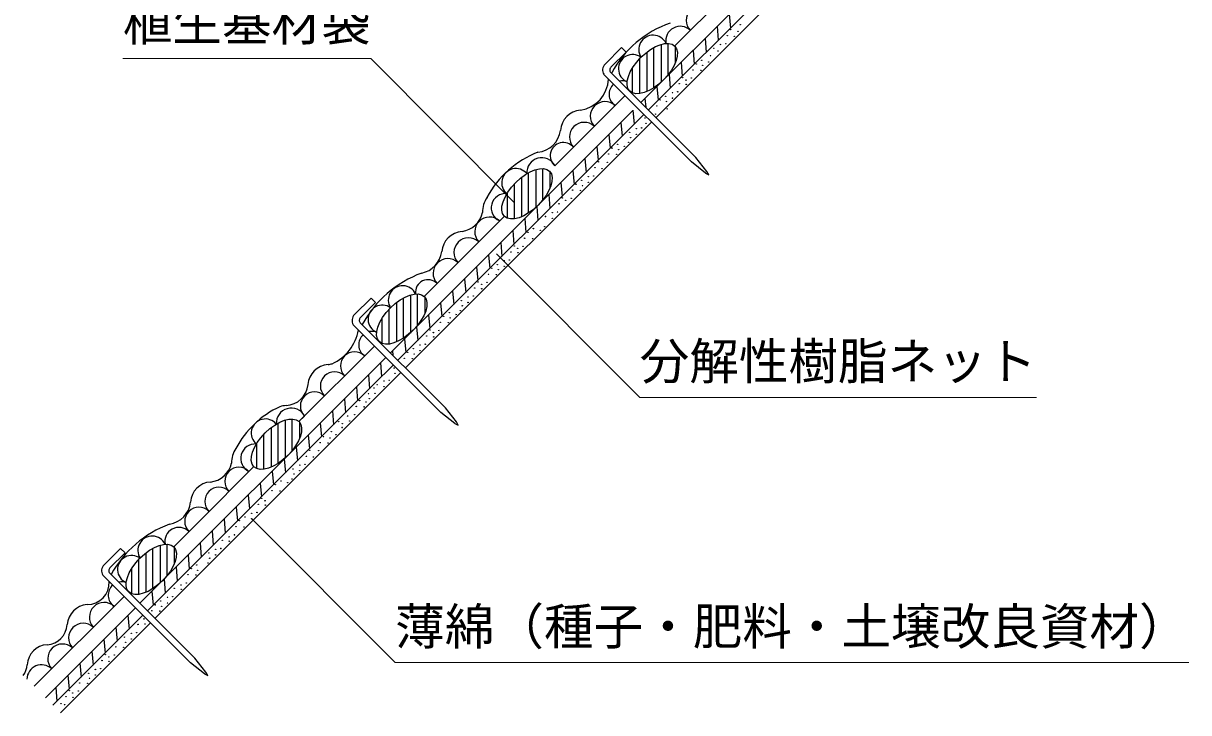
# Model space of a CAD drawing. Units: millimetres, scale not verified. Extents: x 200 to 8200, y 200 to 5838.
# Drawn here: x 1132 to 2777, y 1957 to 2931 of the extents above; entities that cross this region are included whole.
import ezdxf
from ezdxf.enums import TextEntityAlignment as Align

# ---------------------------------------------------------------- set-up
doc = ezdxf.new("R2010")
doc.units = ezdxf.units.MM
doc.header["$LTSCALE"] = 20
doc.layers.add('C-STR', color=7, linetype='Continuous', lineweight=25)
doc.layers.add('C-STR-HTXT', color=1, linetype='Continuous', lineweight=13)
doc.styles.add('ＭＳ ゴシック', font='')
doc.styles.get('ＭＳ ゴシック').set_extended_font_data('MS Gothic')

msp = doc.modelspace()

# ---------------------------------------------------------------- linework, layer by layer
at = {"layer": 'C-STR'}
for p, q in [((2051.62, 2898.79), (2165.31, 3012.48)), ((2004.01, 2819.13), (2181.34, 2996.45)), ((2014.62, 2808.52), (2191.94, 2985.85)), ((2025.23, 2797.92), (2202.55, 2975.24)), ((2128.43, 2943.54), (2130.14, 2924.04)), ((2111.46, 2926.57), (2113.17, 2907.07)), ((1953.26, 2873.2), (1976.55, 2896.51)), ((1982.92, 2890.14), (1976.55, 2896.51)), ((2094.49, 2909.6), (2096.2, 2890.1)), ((1982.92, 2890.14), (1961.67, 2868.88)), ((2077.52, 2892.63), (2079.22, 2873.13)), ((2060.55, 2875.66), (2062.25, 2856.16)), ((1951.4, 2858.77), (2075.25, 2735)), ((1961.37, 2861.53), (2081.62, 2741.36)), ((2043.58, 2858.69), (2045.28, 2839.19)), ((2026.61, 2841.72), (2028.31, 2822.21)), ((1882.47, 2729.64), (1981.52, 2828.68)), ((2009.64, 2824.75), (2010.71, 2812.43)), ((1650.46, 2465.57), (1992.67, 2807.78)), ((1661.06, 2454.97), (2008.15, 2802.06)), ((1992.65, 2807.99), (1994.37, 2788.27)), ((1671.67, 2444.36), (2018.76, 2791.45)), ((1975.69, 2790.81), (1977.4, 2771.3)), ((1958.72, 2773.84), (1960.43, 2754.33)), ((1941.75, 2756.87), (1943.46, 2737.36)), ((1924.78, 2739.9), (1926.49, 2720.39)), ((2095.06, 2719.45), (2075.25, 2735)), ((2097.18, 2721.57), (2081.62, 2741.36)), ((1907.81, 2722.93), (1909.52, 2703.42)), ((2095.06, 2719.45), (2099.66, 2716.97)), ((2099.66, 2716.97), (2097.18, 2721.57)), ((1890.84, 2705.96), (1892.55, 2686.45)), ((1873.87, 2688.99), (1875.58, 2669.48)), ((1856.9, 2672.02), (1858.61, 2652.51)), ((1698.06, 2545.23), (1811.21, 2658.38)), ((1839.93, 2655.05), (1841.64, 2635.54)), ((1822.96, 2638.07), (1824.67, 2618.57)), ((1805.99, 2621.1), (1807.7, 2601.6)), ((1789.02, 2604.13), (1790.72, 2584.63)), ((1772.05, 2587.16), (1773.75, 2567.66)), ((1755.08, 2570.19), (1756.78, 2550.69)), ((1738.11, 2553.22), (1739.81, 2533.72)), ((1599.71, 2519.65), (1623, 2542.95)), ((1629.36, 2536.59), (1608.11, 2515.33)), ((1629.36, 2536.59), (1623, 2542.95)), ((1721.14, 2536.25), (1722.84, 2516.74)), ((1704.17, 2519.28), (1705.87, 2499.77)), ((1597.85, 2505.22), (1721.7, 2381.44)), ((1607.82, 2507.98), (1728.06, 2387.81)), ((1687.19, 2502.31), (1688.9, 2482.8)), ((1670.22, 2485.34), (1671.93, 2465.83)), ((1521.29, 2368.45), (1627.96, 2475.12)), ((1653.25, 2468.37), (1653.79, 2462.24)), ((1615.65, 2430.77), (1643.99, 2459.1)), ((1636.28, 2451.4), (1637.99, 2431.89)), ((1619.31, 2434.43), (1621.02, 2414.92)), ((1626.26, 2420.16), (1654.6, 2448.5)), ((1636.87, 2409.55), (1665.21, 2437.9)), ((1296.87, 2111.99), (1615.65, 2430.77)), ((1307.52, 2101.42), (1626.26, 2420.16)), ((1318.13, 2090.81), (1636.87, 2409.55)), ((1602.34, 2417.46), (1604.05, 2397.95)), ((1585.37, 2400.49), (1587.08, 2380.98)), ((1743.62, 2368.01), (1728.06, 2387.81)), ((1521.29, 2368.45), (1528.91, 2376.08)), ((1568.4, 2383.52), (1570.11, 2364.01)), ((1741.5, 2365.89), (1721.7, 2381.44)), ((1551.43, 2366.55), (1553.14, 2347.04)), ((1741.5, 2365.89), (1746.1, 2363.42)), ((1746.1, 2363.42), (1743.62, 2368.01)), ((1534.46, 2349.58), (1536.17, 2330.07)), ((1517.49, 2332.6), (1519.2, 2313.1)), ((1380.42, 2227.59), (1457.65, 2304.82)), ((1500.52, 2315.63), (1502.23, 2296.13)), ((1483.55, 2298.66), (1485.25, 2279.16)), ((1466.58, 2281.69), (1468.28, 2262.19)), ((1449.61, 2264.72), (1451.31, 2245.22)), ((1432.64, 2247.75), (1434.34, 2228.25)), ((1344.51, 2191.68), (1380.42, 2227.59)), ((1415.67, 2230.78), (1417.37, 2211.27)), ((1398.7, 2213.81), (1400.4, 2194.3)), ((1246.16, 2166.1), (1269.45, 2189.4)), ((1275.82, 2183.04), (1269.45, 2189.4)), ((1381.72, 2196.84), (1383.43, 2177.33)), ((1275.82, 2183.04), (1254.57, 2161.78)), ((1364.75, 2179.87), (1366.46, 2160.36)), ((1347.78, 2162.9), (1349.49, 2143.39)), ((1244.3, 2151.67), (1368.15, 2027.89)), ((1254.27, 2154.43), (1374.51, 2034.26)), ((1330.81, 2145.93), (1332.52, 2126.42)), ((1313.84, 2128.96), (1315.55, 2109.45)), ((1147.47, 1994.63), (1274.41, 2121.58)), ((1163.49, 1978.61), (1290.44, 2105.56)), ((1174.1, 1968), (1301.05, 2094.95)), ((1279.9, 2095.02), (1281.61, 2075.51)), ((1184.7, 1957.39), (1311.66, 2084.35)), ((1262.93, 2078.05), (1264.64, 2058.54)), ((1245.96, 2061.08), (1247.67, 2041.57)), ((1228.99, 2044.11), (1230.7, 2024.6)), ((1212.02, 2027.13), (1213.73, 2007.63)), ((1387.96, 2012.34), (1368.15, 2027.89)), ((1390.08, 2014.47), (1374.51, 2034.26)), ((1195.05, 2010.16), (1196.76, 1990.66)), ((1387.96, 2012.34), (1392.55, 2009.87)), ((1392.55, 2009.87), (1390.08, 2014.47)), ((1178.08, 1993.19), (1179.78, 1973.69))]:
    msp.add_line(p, q, dxfattribs=at)
at = {"layer": 'C-STR', "color": 3}
for p, q in [((2022.28, 2839.88), (2022.28, 2896.68)), ((2032.28, 2900.97), (2032.28, 2847.84)), ((2042.28, 2858.14), (2042.28, 2902.42)), ((2052.28, 2898.13), (2052.28, 2874.43)), ((2002.28, 2831.57), (2002.28, 2880.8)), ((2012.28, 2890.07), (2012.28, 2834.49)), ((1992.28, 2832.45), (1992.28, 2868.19)), ((1845.49, 2663.09), (1845.49, 2719.89)), ((1855.49, 2724.18), (1855.49, 2671.05)), ((1865.49, 2681.34), (1865.49, 2725.63)), ((1875.49, 2721.33), (1875.49, 2697.64)), ((1825.49, 2654.78), (1825.49, 2704)), ((1835.49, 2713.28), (1835.49, 2657.69)), ((1815.49, 2655.66), (1815.49, 2691.39)), ((1658.77, 2536.44), (1658.77, 2480.85)), ((1668.77, 2486.25), (1668.77, 2543.04)), ((1678.77, 2547.34), (1678.77, 2494.21)), ((1688.77, 2504.5), (1688.77, 2548.79)), ((1698.77, 2544.49), (1698.77, 2520.8)), ((1648.77, 2477.94), (1648.77, 2527.16)), ((1638.77, 2478.81), (1638.77, 2514.55)), ((1501.93, 2370.62), (1501.93, 2317.49)), ((1511.93, 2327.78), (1511.93, 2372.07)), ((1481.93, 2359.72), (1481.93, 2304.13)), ((1491.93, 2309.53), (1491.93, 2366.33)), ((1521.93, 2367.77), (1521.93, 2344.08)), ((1461.93, 2302.1), (1461.93, 2337.83)), ((1471.93, 2301.22), (1471.93, 2350.44)), ((1315.19, 2132.72), (1315.19, 2189.52)), ((1325.19, 2193.81), (1325.19, 2140.68)), ((1335.19, 2150.98), (1335.19, 2195.26)), ((1345.19, 2190.97), (1345.19, 2167.27)), ((1295.19, 2124.41), (1295.19, 2173.64)), ((1305.19, 2182.91), (1305.19, 2127.33)), ((1285.19, 2125.29), (1285.19, 2161.03))]:
    msp.add_line(p, q, dxfattribs=at)
at = {"layer": 'C-STR'}
for centre in [(2144.06, 2928.88), (2125.86, 2913.52), (2130.58, 2921.92), (2135.74, 2912.34), (2140.83, 2919.59), (2106.84, 2895.61), (2116.41, 2900.89), (2123.79, 2901.99), (2089.87, 2878.64), (2102.15, 2885.08), (2112.6, 2891.84), (2077.3, 2864.97), (2082.02, 2873.37), (2088.55, 2864.44), (2091.18, 2871.34), (2099.45, 2876.04), (2057.98, 2845.64), (2062.7, 2854.04), (2067.52, 2850.58), (2075.23, 2853.43), (2048.53, 2833.01), (2055.9, 2834.11), (2067.86, 2844.45), (2026.39, 2814.05), (2031.11, 2822.45), (2038.96, 2827.73), (2040.27, 2820.43), (2048.54, 2825.13), (2009.69, 2797.01), (2024.32, 2802.52), (2041.09, 2810.07), (1997.62, 2782.1), (2004.99, 2783.2), (2011, 2789.7), (1988.05, 2776.82), (1989.36, 2769.51), (1997.62, 2774.22), (1963.23, 2754.57), (1971.08, 2759.85), (1972.39, 2752.54), (1980.65, 2757.25), (1986.73, 2762.61), (1943.9, 2735.25), (1956.43, 2734.64), (1958.51, 2746.17), (1969.76, 2745.64), (1929.73, 2714.22), (1937.11, 2715.31), (1939.18, 2726.85), (1949.07, 2725.66), (1912.32, 2703.66), (1920.17, 2708.94), (1921.48, 2701.63), (1929.74, 2706.33), (1892.99, 2684.34), (1897.82, 2680.87), (1905.52, 2683.73), (1907.6, 2695.26), (1918.85, 2694.73), (1886.2, 2664.4), (1888.27, 2675.94), (1869.26, 2658.02), (1878.82, 2663.31), (1878.83, 2655.42), (1844.44, 2635.78), (1852.29, 2641.05), (1861.86, 2638.45), (1867.93, 2643.82), (1867.93, 2643.82), (1825.11, 2616.45), (1837.64, 2615.85), (1839.71, 2627.38), (1850.96, 2626.85), (1820.39, 2608.05), (1829.93, 2612.99), (1830.27, 2606.87), (1793.52, 2584.87), (1801.37, 2590.14), (1802.68, 2582.84), (1810.94, 2595.42), (1810.95, 2587.54), (1818.32, 2596.52), (1788.8, 2576.47), (1800.05, 2575.94), (1769.48, 2557.14), (1774.2, 2565.54), (1779.02, 2562.08), (1779.36, 2555.95), (1786.73, 2564.93), (1750.46, 2539.23), (1760.03, 2544.51), (1760.04, 2536.63), (1767.4, 2545.61), (1725.64, 2516.98), (1733.49, 2522.26), (1743.07, 2519.66), (1749.14, 2525.02), (1749.14, 2525.02), (1749.14, 2525.02), (1751.77, 2531.93), (1720.92, 2508.58), (1732.17, 2508.05), (1734.8, 2514.96), (1701.59, 2489.26), (1706.32, 2497.66), (1711.14, 2494.19), (1711.48, 2488.07), (1718.85, 2497.05), (1682.58, 2471.35), (1692.15, 2476.63), (1692.15, 2468.75), (1699.52, 2477.73), (1670.01, 2457.67), (1674.73, 2466.07), (1681.26, 2457.14), (1683.89, 2464.04), (1655.65, 2443.93), (1656.95, 2436.63), (1631.67, 2420.44), (1641.23, 2425.72), (1641.24, 2417.83), (1648.61, 2426.81), (1619.44, 2408.03), (1627.15, 2415.75), (1628.46, 2408.44), (1602.12, 2389.79), (1606.85, 2398.19), (1613.37, 2389.26), (1616.01, 2396.16), (1620.74, 2400.73), (1577.22, 2368.29), (1589.84, 2376.43), (1592.69, 2369.28), (1600.05, 2378.26), (1567.15, 2354.07), (1582.32, 2360.08), (1582.61, 2365.66), (1551.21, 2338.88), (1555.94, 2347.28), (1562.46, 2338.35), (1565.09, 2345.25), (1573.36, 2349.95), (1531.89, 2319.55), (1536.61, 2327.95), (1549.14, 2327.35), (1522.44, 2306.92), (1529.82, 2308.02), (1541.77, 2318.37), (1511.55, 2287.44), (1512.87, 2301.64), (1514.18, 2294.34), (1522.45, 2299.04), (1483.33, 2271), (1488.05, 2279.4), (1494.58, 2270.47), (1495.9, 2284.67), (1505.48, 2282.07), (1468.73, 2260.07), (1473.55, 2256.61), (1454.56, 2239.04), (1461.93, 2240.14), (1464.01, 2251.67), (1473.89, 2250.48), (1437.14, 2228.49), (1444.99, 2233.76), (1454.57, 2231.16), (1422.64, 2205.7), (1430.35, 2208.55), (1432.42, 2220.08), (1443.67, 2219.55), (1403.65, 2188.13), (1411.02, 2189.23), (1413.09, 2200.76), (1422.98, 2199.57), (1394.08, 2182.85), (1395.39, 2175.54), (1403.65, 2180.25), (1369.26, 2160.6), (1377.11, 2165.88), (1378.42, 2158.57), (1392.76, 2168.64), (1362.47, 2140.67), (1364.54, 2152.2), (1375.79, 2151.67), (1345.21, 2132.88), (1354.76, 2137.81), (1355.1, 2131.69), (1318.35, 2109.69), (1326.2, 2114.97), (1327.51, 2107.66), (1335.76, 2120.25), (1335.77, 2112.36), (1343.14, 2121.34), (1302.6, 2089.89), (1313.63, 2101.29), (1324.88, 2100.76), (1294.3, 2081.97), (1303.91, 2082.59), (1275.29, 2064.05), (1276.59, 2056.75), (1284.85, 2069.34), (1284.86, 2061.45), (1292.23, 2070.43), (1248.11, 2039.45), (1262.71, 2050.38), (1273.96, 2049.85), (1243.39, 2031.05), (1252.93, 2035.99), (1253.27, 2029.87), (1260.64, 2038.85), (1224.37, 2013.14), (1233.94, 2018.42), (1233.95, 2010.54), (1241.32, 2019.52), (1211.8, 1999.47), (1223.05, 1998.94), (1225.68, 2005.84), (1192.48, 1980.14), (1197.2, 1988.54), (1202.02, 1985.08), (1202.36, 1978.95), (1209.73, 1987.93), (1185.39, 1970.2), (1190.4, 1968.61)]:
    msp.add_circle(centre, 0.3, dxfattribs=at)
for centre, radius, start, end in [((2087.83, 2935.01), 20, 45, 225), ((2021.13, 2893.7), 20.28, 25.66048, 213.02542), ((2059.48, 2906.05), 20.53, 46.21896, 190.07138), ((1992.19, 2866.72), 19.91, 53.14475, 246.94465), ((1961.95, 2864.75), 12.12, 135.76262, 209.53793), ((1964.91, 2865.07), 5, 130.3409, 225.01704), ((1977.95, 2830.57), 18.96, 70.11725, 101.94908), ((1977.95, 2830.57), 18.96, 131.18272, 236.21914), ((1953.27, 2799.56), 20.79, 47.14094, 222.85906), ((1923.88, 2770.18), 20.79, 47.14094, 222.85906), ((1894.58, 2743.81), 18.64, 41.01936, 229.4851), ((1863.99, 2719.85), 21.18, 28.13475, 183.54845), ((1827.52, 2705.7), 20, 39.93312, 230.18666), ((1813.05, 2670.11), 20.33, 85.38159, 244.61841), ((1790.19, 2636.49), 20.79, 47.14094, 222.85906), ((1760.81, 2607.11), 20.79, 47.14094, 222.85906), ((1731.43, 2577.73), 20.79, 47.14094, 222.85906), ((1703.58, 2550.94), 17.89, 44.57467, 186.91104), ((1667.69, 2540.03), 20.28, 25.66048, 213.02542), ((1608.39, 2511.19), 12.12, 135.76262, 209.53793), ((1638.75, 2513.05), 19.91, 53.14475, 246.94465), ((1611.35, 2511.51), 5, 130.3409, 225.01704), ((1624.51, 2476.9), 18.96, 131.0403, 236.21914), ((1624.51, 2476.9), 18.96, 70.11725, 101.96674), ((1620.18, 2559.37), 88.06, 309.96482, 312.50292), ((1599.83, 2446.99), 20, 45, 225), ((1571.54, 2418.71), 20, 45, 225), ((1543.26, 2390.43), 20, 45, 225), ((1510.43, 2366.29), 21.18, 28.13475, 183.54845), ((1473.96, 2352.14), 20, 39.93312, 230.18666), ((1459.49, 2316.55), 20.33, 85.38159, 244.61841), ((1436.63, 2284.03), 20, 45, 225), ((1408.35, 2255.75), 20, 45, 225), ((1380.06, 2227.46), 20, 45, 225), ((1314.14, 2186.48), 20.28, 25.66048, 213.02542), ((1351.9, 2199.07), 20, 45, 191.06348), ((1285.19, 2159.5), 19.91, 53.14475, 246.94465), ((1254.84, 2157.65), 12.12, 135.76262, 209.53793), ((1257.8, 2157.97), 5, 130.3409, 225.01704), ((1270.96, 2123.34), 18.96, 70.11725, 101.92755), ((1270.96, 2123.34), 18.96, 131.31079, 236.21914), ((1246.27, 2092.34), 20.79, 47.14094, 222.85906), ((1216.89, 2062.96), 20.79, 47.14094, 222.85906), ((1187.51, 2033.58), 20.79, 47.14094, 222.85906), ((1158.13, 2004.19), 20.79, 47.14094, 178.45701)]:
    msp.add_arc(centre, radius, start, end, dxfattribs=at)
at = {"layer": 'C-STR', "color": 1}
for centre, radius, start, end in [((2091.48, 2792.84), 145.49, 108.47928, 152.09794), ((1911.14, 2854.52), 47.16, 279.2044, 356.87882), ((1920.74, 2777.63), 30.42, 93.88791, 176.11209), ((1854.96, 2784.42), 35.75, 275.92465, 352.39909), ((1908.6, 2620.15), 138.07, 111.20863, 152.00071), ((1816.11, 2664.63), 35.76, 145.33963, 181.25199), ((1746.13, 2671.58), 35.09, 278.77721, 347.26316), ((1753.71, 2605.94), 31.04, 94.12024, 175.47459), ((1687.34, 2613.12), 35.75, 281.62707, 352.39909), ((1747.88, 2431.94), 155.59, 110.04758, 151.82433), ((1543.05, 2507.97), 62.89, 293.30163, 350.81476), ((1564.39, 2418.65), 30.42, 93.88791, 176.11209), ((1557.6, 2484.43), 35.75, 277.60091, 286.78977), ((1501.41, 2423.82), 32.79, 272.95323, 354.56543), ((1551.5, 2267.18), 135.01, 115.05093, 152.08557), ((1504.79, 2356.76), 34.35, 92.82225, 107.72148), ((1460.52, 2310.98), 34.33, 145.59018, 182.09411), ((1392.72, 2317.25), 34.33, 276.31717, 347.34872), ((1398.56, 2252.78), 30.42, 93.88791, 176.11209), ((1333.51, 2258.09), 34.85, 278.05981, 354.65143), ((1393.11, 2077.12), 156.35, 110.48352, 151.15492), ((1221.82, 2141.82), 31.83, 271.11606, 0.92175), ((1224.5, 2079.65), 30.42, 93.88791, 176.11209), ((1163.81, 2083.77), 30.42, 273.88791, 356.11209), ((1167.93, 2023.08), 30.42, 93.88791, 176.11209), ((1107.24, 2027.2), 30.42, 325.25092, 356.11209)]:
    msp.add_arc(centre, radius, start, end, dxfattribs=at)
at = {"layer": 'C-STR', "color": 3}
for centre in [(2019.94, 2866.87), (1843.14, 2690.08), (1666.42, 2513.24), (1489.58, 2336.52), (1312.84, 2159.71)]:
    msp.add_ellipse(centre, major_axis=(31.82, 31.82), ratio=0.5, dxfattribs=at)
at = {"layer": 'C-STR-HTXT'}
for p, q in [((1272.55, 2880.99), (1622.55, 2880.99)), ((1622.55, 2880.99), (1824.79, 2678.1)), ((1799.96, 2605.49), (2002.19, 2402.6)), ((2002.19, 2402.6), (2562.19, 2402.6)), ((1454.84, 2231.03), (1657.07, 2028.14)), ((1657.07, 2028.14), (2777.07, 2028.14))]:
    msp.add_line(p, q, dxfattribs=at)

# ---------------------------------------------------------------- texts
at = {"layer": 'C-STR-HTXT', "color": 7, "style": 'ＭＳ ゴシック'}
for s, p in [('植生基材袋', (1272.55, 2890.99)), ('分解性樹脂ネット', (2002.19, 2412.6)), ('薄綿（種子・肥料・土壌改良資材）', (1657.07, 2038.14))]:
    msp.add_text(s, height=51.32, dxfattribs=at).set_placement(p, align=Align.BOTTOM_LEFT)

doc.saveas('drawing.dxf')
